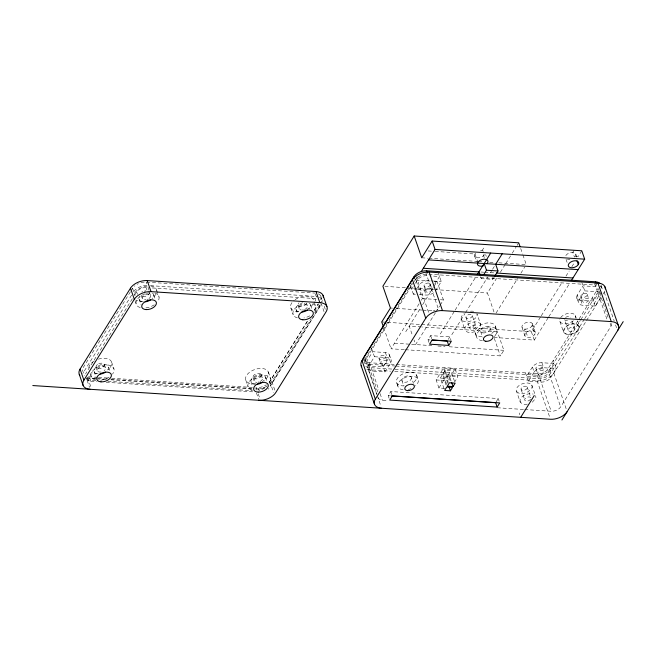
<?xml version="1.0" encoding="UTF-8"?>
<svg xmlns="http://www.w3.org/2000/svg" width="656" height="656" viewBox="0 0 656 656"><rect width="100%" height="100%" fill="white"/><g stroke="black" fill="none" stroke-linecap="round" stroke-linejoin="round"><path stroke-width="0.49" stroke-dasharray="3.28 2.46" d="M130.437 291.772L82.172 369.246L84.337 375.486M130.979 290.911L132.586 288.337A10.701 6.248 -19.1 0 1 134.931 285.762M131.602 295.126L83.337 372.6A10.701 6.248 -19.1 0 0 82.861 373.494M132.332 298.759L86.215 372.78A7.429 4.338 -19.1 0 0 85.674 374.027M134.48 295.315L136.62 291.871A7.429 4.338 -19.1 0 1 146.099 287.558L148.133 287.689M269.132 382.341A10.701 6.248 -19.1 0 0 269.764 381.456L307.844 320.341M314.273 310.009L318.029 303.99M269.124 382.899L307.73 320.923M314.167 310.591L317.922 304.573M270.133 383.735A13.104 7.651 -19.1 0 0 271.879 381.595L311.026 318.759M314.773 312.732L320.136 304.122A7.429 4.338 -19.1 0 1 319.62 307.065L269.214 387.975A7.429 4.338 -19.1 0 1 268.222 389.188M320.677 303.261L322.285 300.678A13.104 7.651 -19.1 0 0 322.867 299.579M412.05 283.343L365.818 357.561L377.84 392.288M364.146 362.424A9.832 5.74 -19.1 0 1 364.867 360.775L413.665 282.449M414.207 281.588L415.273 279.866A9.832 5.74 -19.1 0 1 427.819 274.151L427.236 272.47M421.259 300.284L422.325 298.562L415.937 280.128L418.052 276.734M413.214 286.697L411.648 289.206L416.519 289.526M415.297 283.351L417.388 280.005A7.429 4.338 -19.1 0 1 426.859 275.684L428.811 275.807M371.55 348.352L374.453 356.733L368.721 365.941A7.429 4.338 -19.1 0 0 372.288 371.107L384.941 371.936L390.681 362.727L388.942 357.7A7.429 4.338 -19.1 0 0 385.375 352.526L372.715 351.706L366.975 360.915A7.429 4.338 -19.1 0 0 370.542 366.081L383.202 366.901L388.942 357.7M415.338 294.364L413.395 294.241L414.953 291.723M417.044 288.378L419.127 285.032A7.429 4.338 -19.1 0 1 428.606 280.711L432.501 280.965M404.317 349.648L391.033 348.787L419.118 303.712M434.83 284.04L439.52 276.504L429.787 275.873M405.752 331.723L420.455 308.107M422.595 304.679L433.296 287.508M433.829 286.647L437.035 281.498L434.026 281.301M435.527 290.739L441.267 281.539L438.364 273.158M435.404 312.814L415.609 344.58L414.018 339.964M435.937 311.953L439.684 305.942M440.217 305.089L443.423 299.94L437.035 281.498M389.123 398.331L388.213 395.724L390.82 391.534L498.24 398.528L499.749 402.882M481.947 250.846L484.882 246.123M428.942 342.424L428.04 339.816L430.648 335.626L449.827 336.872L451.033 340.366M440.274 333.97L454.583 311.001M455.125 310.132L476.248 276.233M494.345 276.832L492.779 279.341L481.274 278.595L482.316 276.922M448.261 339.39L449.827 336.872M451.787 334.716L465.006 313.486M465.547 312.617L487.752 276.98M490.458 272.634L492.025 270.124M492.549 269.288L495.674 264.27M493.993 311.977L487.433 293.027L496.6 278.308M500.38 272.248L505.235 264.45M505.776 263.589L511.705 254.061M512.246 253.2L516.559 246.271M517.1 245.401L518.724 242.81M444.694 388.36L438.938 387.991L436.15 379.947L443.538 368.09L455.051 368.836L457.839 376.88L454.665 381.964M443.964 388.532L440.332 378.036L442.464 374.617L446.096 385.113M446.621 384.277L442.98 373.781L445.112 370.369L450.869 370.738L454.829 382.194M472.82 327.196L475.428 323.014M438.938 387.991L446.326 376.134L443.538 368.09M447.736 383.186L446.088 378.414L448.22 374.994L450.533 381.677M451.049 380.841L448.737 374.158L450.869 370.738M448.278 382.481L447.663 380.693L455.051 368.836M496.059 313.084L517.633 278.456M520.872 273.257L524.644 267.197M494.476 336.667L497.461 331.879L422.431 327M405.342 349.714L500.372 355.905L503.841 350.32L497.461 331.879M523.693 331.206L525.013 329.082L527.916 337.463M574.098 250.289L572.786 252.396L574.402 257.054M493.984 337.463L534.263 340.087L531.36 331.706L540.741 316.651M541.274 315.79L562.2 282.203M565.956 276.176L569.17 271.01M571.86 266.705L574.541 262.4M581.774 250.789L578.297 256.373L575.402 256.184M534.263 340.087L548.227 317.668M548.769 316.807L569.72 283.179M496.149 401.874L498.24 398.528M532.41 367.04L526.678 376.241L539.339 377.069A7.429 4.338 -19.1 0 0 548.81 372.747L554.55 363.539L541.889 362.719A7.429 4.338 -19.1 0 0 532.41 367.04L534.156 372.067L528.416 381.275L541.077 382.095A7.429 4.338 -19.1 0 0 550.556 377.782L556.288 368.574L553.385 360.193M600.962 296.865L595.23 306.073L582.569 305.253A7.429 4.338 -19.1 0 1 579.002 300.079L577.264 295.052L582.995 285.844L595.656 286.672A7.429 4.338 -19.1 0 1 597.928 287.197M579.002 300.079L584.742 290.879L581.839 282.49M396.29 364.482L538.174 373.715A7.429 4.338 -19.1 0 0 547.653 369.394L598.059 288.484L608.784 319.447M395.88 366.048L537.223 375.248A9.832 5.74 -19.1 0 0 549.761 369.533L580.33 320.472M580.863 319.611L599.1 290.346M395.01 369.271L538.379 378.602A9.832 5.74 -19.1 0 0 550.925 372.887L584.176 319.521M584.709 318.66L601.331 291.977M394.723 371.427L537.075 380.693A13.104 7.651 -19.1 0 0 553.803 373.075L585.98 321.432M586.513 320.571L600.994 297.324M603.135 293.888L604.209 292.166A13.104 7.651 -19.1 0 0 604.791 291.067M524.743 409.541L551.179 411.263A7.429 4.338 -19.1 0 0 560.659 406.941L611.064 326.032A7.429 4.338 -19.1 0 0 611.515 323.055M475.559 253.265L474.887 254.167A5.461 3.19 -19.1 0 0 477.215 257.767A5.461 3.19 -19.1 0 0 484.005 255.364L484.677 254.462M574.787 256.98L575.476 256.078A5.461 3.19 -19.1 0 0 573.836 252.552L572.655 252.38A5.461 3.19 -19.1 0 0 565.406 256.578M530.688 399.291L528.851 400.677A3.28 1.911 -19.1 0 1 525.472 400.816A3.28 1.911 -19.1 0 1 525.071 398.717L526.161 397.716A3.28 1.911 -19.1 0 1 530.884 397.733L527.17 387.007M532.287 402.235L535.714 398.29A8.298 4.846 -19.1 0 0 535.468 395.748M101.024 371.985L99.95 372.075A4.371 2.55 -19.1 0 1 97.916 368.524L98.654 367.852A4.371 2.55 -19.1 0 1 104.591 366.86A4.371 2.55 -19.1 0 1 104.099 370.689M428.114 250.953L434.231 251.346M435.248 251.412L475.01 254.003L477.912 262.384M421.726 257.792L427.819 258.193M428.835 258.259L477.552 261.424M478.568 261.49L482.627 261.76M489.729 262.22L494.804 262.548M498.863 262.818L526.268 264.598L522.988 255.127M480.873 272.01L483.751 272.199M484.71 272.265L495.551 272.97M428.835 274.216L596.616 285.139L596.033 283.458M433.477 281.03L441.267 281.539M584.742 290.879L597.395 291.699A7.429 4.338 -19.1 0 1 599.666 292.223M415.937 280.128L430.008 281.039M384.924 286.352L433.641 289.526M434.657 289.591L487.433 293.027M417.495 289.591L424.309 290.034A7.429 4.338 -19.1 0 0 432.796 286.926M577.264 295.052A7.429 4.338 -19.1 0 0 580.831 300.218L593.483 301.047L599.223 291.838A7.429 4.338 -19.1 0 0 599.551 291.215M419.233 294.618L426.047 295.061A7.429 4.338 -19.1 0 0 434.543 291.953M422.325 298.562L439.405 299.677M440.406 299.743L443.423 299.94M140.974 282.72A10.701 6.248 -19.1 0 1 146.239 282.113L315.036 293.093M150.454 285.663L316.192 296.446A10.701 6.248 -19.1 0 1 317.389 296.586M152.2 287.951L314.896 298.546A7.429 4.338 -19.1 0 1 317.16 299.062M390.443 308.017L392.468 308.148M396.527 308.41L421.906 310.058M422.915 310.132L433.067 310.788M534.837 326.122L531.926 325.934L534.829 334.314M381.751 321.965L420.553 324.49M421.57 324.556L531.36 331.706M421.414 326.934L409.229 326.139L412.739 336.282M428.04 339.816L430.057 339.947M394.51 343.203L410.59 344.252M411.591 344.318L431.837 345.63M437.921 346.032L445.022 346.491M449.081 346.753L503.841 350.32M374.453 356.733L387.114 357.561A7.429 4.338 -19.1 0 1 390.681 362.727M534.156 372.067A7.429 4.338 -19.1 0 1 543.635 367.745L556.288 368.574M365.482 358.184A7.429 4.338 -19.1 0 0 369.385 362.727L395.273 364.416M363.982 362.62A9.832 5.74 -19.1 0 0 368.426 364.26L394.863 365.982M365.794 366.491A9.832 5.74 -19.1 0 0 369.59 367.614L393.994 369.205M442.98 373.781L448.737 374.158M366.827 369.541A13.104 7.651 -19.1 0 0 368.287 369.705L390.656 371.165M446.326 376.134L457.839 376.88M440.332 378.036L446.088 378.414M436.15 379.947L447.663 380.693M388.213 395.724L390.246 395.855M97.482 377.356L87.314 376.692L91.143 387.753M98.498 377.421L107.65 378.012M111.717 378.282L255.094 387.614M86.912 377.102A7.429 4.338 -19.1 0 0 89.782 377.954L96.899 378.414M97.916 378.479L107.067 379.078M111.135 379.34L254.503 388.672M255.52 388.737L258.571 388.942A7.429 4.338 -19.1 0 0 267.066 385.835M95.514 378.824L86.362 378.225L89.552 387.442M96.53 378.889L106.698 379.553M110.766 379.816L252.101 389.016M95.596 380.505L88.478 380.045A10.701 6.248 -19.1 0 1 86.19 379.652M107.797 381.3L252.183 390.697M86.74 377.987A7.429 4.338 -19.1 0 0 90.938 381.308L97.039 381.702M106.19 382.3L253.634 391.894M378.217 397.536A7.429 4.338 -19.1 0 0 382.382 400.275L388.483 400.677M497.289 407.753L523.726 409.475M567.407 259.194L568.596 259.366A5.461 3.19 -19.1 0 0 569.916 259.3M559.904 321.555L563.619 332.28C565.866 335.478 570.54 334.732 573.68 333.51C580.658 331.321 580.207 324.531 576.575 319.078M516.575 391.534L518.855 393.198A8.298 4.846 -19.1 0 0 524.644 393.19L528.572 391.501L532 387.565A8.298 4.846 -19.1 0 0 527.744 382.997A8.298 4.846 -19.1 0 0 518.183 386.253L517.01 387.598L516.174 390.328L520.29 402.259L522.57 403.932A8.298 4.846 -19.1 0 0 528.359 403.916M579.051 326.229C573.401 317.635 553.557 333.633 569.556 334.511C593.787 328.459 565.693 315.274 563.619 332.28M604.209 292.166L614.221 321.079M615.558 324.933L616.558 327.828M601.06 285.524L601.929 288.041M610.088 323.211L611.064 326.032M594.492 283.318L607.169 319.923M592.327 297.693L595.23 306.073M575.845 254.307L576.813 257.103M587.177 294.347L588.916 299.374M580.945 296.356L582.684 301.383M580.831 300.218L582.569 305.253M566.046 259.3L567.333 263.023M576.813 298.029L578.551 303.056M575.337 315.503L576.263 318.185M571.958 321.046L574.435 328.197A3.28 1.911 -19.1 0 1 570.302 331.354A3.28 1.911 -19.1 0 1 569.269 328.213A3.28 1.911 -19.1 0 1 574.435 328.197M568.235 330.312L564.521 319.579A3.28 1.911 -19.1 0 0 569.006 320.005M520.692 248.493L522.66 254.175M553.803 373.075L566.481 409.697M549.761 369.533L550.925 372.887M532.246 323.638L535.148 332.026M547.653 369.394L560.659 406.941M541.889 362.719L543.635 367.745M542.127 366.507L543.865 371.534M538.174 373.715L551.179 411.263M522.086 327.606L524.989 335.987M535.96 368.721L537.699 373.756M537.223 375.248L538.379 378.602M537.075 380.693L550.097 418.282M531.754 385.023L535.165 394.855M485.637 254.553L486.276 256.414M525.513 372.895L528.416 381.275M492.123 277.422L492.779 279.341M483.234 254.569L484.841 259.227M521.159 389.549L524.874 400.275M474.575 255.938L476.51 261.523M480.61 276.676L481.274 278.595M495.444 326.327L496.838 330.345M494.304 338.381L500.372 355.905M489.983 327.926L491.918 333.51M519.191 412.952L519.79 414.699M480.692 324.548A8.298 4.846 -19.1 0 0 467.613 324.523A8.298 4.846 -19.1 0 0 470.163 332.518A8.298 4.846 -19.1 0 0 480.692 324.548L476.969 313.822A8.298 4.846 -19.1 0 1 466.449 321.793A8.298 4.846 -19.1 0 1 463.899 313.798M480.627 331.551L482.562 337.135M472.254 315.585A3.28 1.911 -19.1 0 1 467.802 318.562A3.28 1.911 -19.1 0 1 467.269 315.257A3.28 1.911 -19.1 0 1 472.254 315.585L475.969 326.311A3.28 1.911 -19.1 0 1 471.516 329.287A3.28 1.911 -19.1 0 1 470.983 325.991A3.28 1.911 -19.1 0 1 475.969 326.311M475.157 333.15L476.551 337.176M465.965 317.348L469.68 328.082M461.242 319.119L464.956 329.845M430.156 283.851L431.894 288.878M425.703 272.33L438.38 308.935M424.161 286.426L425.908 291.453M424.309 290.034L426.047 295.061M416.224 276.652L428.901 313.256M414.699 278.185L415.273 279.866M445.112 370.369L448.745 380.865M430.648 335.626L432.156 339.988M410.492 285.86L413.395 294.241M416.585 375.068L417.97 379.086M411.509 377.758A5.027 2.936 -19.1 0 1 404.588 382.259A5.027 2.936 -19.1 0 1 403.94 377.143A5.027 2.936 -19.1 0 1 411.509 377.758L413.436 383.35M383.735 327.713L391.033 348.787M401.849 380.349L403.784 385.933M389.393 354.724L391.132 359.75M396.773 383.047L398.167 387.065M385.375 352.526L387.114 357.561M385.285 356.52A3.28 1.911 -19.1 0 1 380.833 359.496A3.28 1.911 -19.1 0 1 380.3 356.192A3.28 1.911 -19.1 0 1 385.285 356.52L387.024 361.546A3.28 1.911 -19.1 0 1 382.579 364.523A3.28 1.911 -19.1 0 1 382.038 361.218A3.28 1.911 -19.1 0 1 387.024 361.546M382.038 363.555L384.941 371.936M390.82 391.534L392.329 395.896M378.996 358.283L380.734 363.309M369.385 362.727L378.799 389.926M380.103 393.69L382.382 400.275M368.426 364.26L369.59 367.614M365.367 360.538L377.061 394.322M368.287 369.705L376.962 394.764M377.298 395.732L380.964 406.335M363.998 358.258L364.867 360.775M320.825 296.258L321.989 299.612M324.203 306.213L325.474 309.903M324.007 311.608L321.333 303.9L270.928 384.81A10.701 6.248 -19.1 0 1 270.288 385.695M315.323 293.937L317.201 299.341M318.455 303.712L319.62 307.065M314.896 298.546L315.766 301.055M314.101 301.727L315.766 306.516M310.641 305.212L311.977 309.066M306.459 303.064L307.328 305.573M298.103 305.516L299.267 308.869M295.954 309.23L297.619 314.052M290.829 307.926L293.15 314.634M271.879 381.595L275.069 390.812M268.419 372.059L270.739 378.766M269.764 381.456L273.593 392.518M265.582 377.266L266.918 381.12M261.236 374.691L262.4 378.045M258.571 388.942L259.153 390.615M252.995 377.577L254.151 380.931M256.98 390.197L256.111 387.68A10.701 6.248 -19.1 0 0 266.377 384.793M258.267 393.92L259.94 398.741M256.43 392.903L258.661 399.356M250.969 381.702L252.642 386.523M245.811 380.209L248.14 386.909M156.759 290.411L159.08 297.119M153.734 294.946L155.398 299.767M146.239 282.113L146.821 283.786M149.068 290.28L147.403 285.458A10.701 6.248 -19.1 0 0 133.742 291.682M149.404 292.363L150.568 295.717M146.099 287.558L146.969 290.067M142.229 298.3L141.065 294.946A4.371 2.55 -19.1 0 0 145.279 296.291A4.371 2.55 -19.1 0 0 149.412 293.052M136.62 291.871L137.489 294.388M139.064 299.07L141.065 304.851M132.586 288.337L135.079 295.544M135.038 300.727L136.03 303.605M111.643 362.235L113.964 368.943M108.707 367.204L110.044 371.066M104.361 364.539L105.518 367.893M96.071 367.294L97.227 370.648M94.038 371.337L96.038 377.118M90.11 373.428L91.102 376.306M89.782 377.954L90.938 381.308M520.29 402.259L520.036 399.717L521.897 396.987A8.298 4.846 -19.1 0 1 533.189 394.084M560.667 317.57A8.298 4.846 -19.1 0 1 570.63 313.207A8.298 4.846 -19.1 0 1 575.361 318.094M573.319 320.8A8.298 4.846 -19.1 0 1 563.668 323.761A8.298 4.846 -19.1 0 1 559.88 318.955M565.554 317.479A3.28 1.911 -19.1 0 1 570.72 317.471M470.418 311.223A8.298 4.846 -19.1 0 1 473.632 311.329M433.231 310.969A7.429 4.338 -19.1 0 1 435.051 310.304M436.912 309.927A7.429 4.338 -19.1 0 1 437.831 309.862M480.389 250.895A5.461 3.19 -19.1 0 1 481.725 250.813L482.923 250.969A5.461 3.19 -19.1 0 1 484.612 251.945M600.404 286.262A9.832 5.74 -19.1 0 1 601.773 291.149M141.786 291.994A7.429 4.338 -19.1 0 1 142.68 291.625M144.541 291.108A7.429 4.338 -19.1 0 1 145.468 290.961M312.994 303.785A12.013 7.011 -19.1 0 1 314.732 311.674M309.812 315.848A12.013 7.011 -19.1 0 1 303.958 317.947M297.414 317.889A12.013 7.011 -19.1 0 1 293.568 310.485A12.013 7.011 -19.1 0 1 304.958 303.203M252.412 390.164A12.013 7.011 -19.1 0 1 249.838 380.882A12.013 7.011 -19.1 0 1 265.344 375.289A12.013 7.011 -19.1 0 1 269.723 383.924M264.811 388.098A12.013 7.011 -19.1 0 1 258.964 390.205M95.776 380.013A12.013 7.011 -19.1 0 1 92.939 370.656A12.013 7.011 -19.1 0 1 108.74 365.121A12.013 7.011 -19.1 0 1 112.488 374.158M109.06 377.2A12.013 7.011 -19.1 0 1 99.392 380.316M154.906 293.125A12.013 7.011 -19.1 0 1 158.104 301.047M154.299 304.794A12.013 7.011 -19.1 0 1 145.673 307.951M140.212 307.598A12.013 7.011 -19.1 0 1 136.366 300.932A12.013 7.011 -19.1 0 1 145.673 293.601M146.419 293.371A12.013 7.011 -19.1 0 1 149.445 292.773M319.472 297.201A10.701 6.248 -19.1 0 1 322.121 302.104M266.32 386.532A13.104 7.651 -19.1 0 1 255.151 389.213M137.12 284.294A10.701 6.248 -19.1 0 1 138.35 283.679M318.308 293.847A10.701 6.248 -19.1 0 1 320.653 299.644M482.431 340.595A10.701 6.248 -19.1 0 1 477.568 332.748A10.701 6.248 -19.1 0 1 492.025 327.041A10.701 6.248 -19.1 0 1 495.206 335.552M403.112 389.844A10.701 6.248 -19.1 0 1 399.488 381.366A10.701 6.248 -19.1 0 1 414.526 376.61A10.701 6.248 -19.1 0 1 415.527 385.917M410.959 388.664A10.701 6.248 -19.1 0 1 408.303 389.5M600.97 285.409A9.832 5.74 -19.1 0 1 600.888 286.975M304.515 309.484A4.371 2.55 -19.1 0 0 306.368 308.361L307.008 307.656A4.371 2.55 -19.1 0 0 304.261 304.433L303.17 304.605A4.371 2.55 -19.1 0 0 299.193 307.516A4.371 2.55 -19.1 0 0 301.301 309.993M303.425 309.837A4.371 2.55 -19.1 0 1 302.334 310.009M306.237 303.572A4.371 2.55 -19.1 0 1 305.844 304.31L305.204 305.007A4.371 2.55 -19.1 0 1 299.251 306.426A4.371 2.55 -19.1 0 1 299.07 302.736M260.17 381.431A4.371 2.55 -19.1 0 0 262.277 379.43L262.482 378.709A4.371 2.55 -19.1 0 0 256.89 377.29A4.371 2.55 -19.1 0 0 255.135 381.931L255.971 382.202A4.371 2.55 -19.1 0 0 256.955 382.284M259.136 381.882A4.371 2.55 -19.1 0 1 258.038 382.177M148.994 298.521A4.371 2.55 -19.1 0 0 148.92 294.339A4.371 2.55 -19.1 0 0 142.483 296.881L142.213 297.611A4.371 2.55 -19.1 0 0 145.894 299.743M148.051 299.079A4.371 2.55 -19.1 0 1 146.993 299.497M144.64 291.166A4.371 2.55 -19.1 0 1 145.739 290.92M98.351 359.152A12.013 7.011 -19.1 0 1 110.774 360.611A12.013 7.011 -19.1 0 1 107.543 369.943M98.064 373.535A12.013 7.011 -19.1 0 1 91.25 372.485M88.691 367.721A12.013 7.011 -19.1 0 1 95.456 360.333M150.913 286.073A12.013 7.011 -19.1 0 1 156.661 292.33M155.784 294.339A12.013 7.011 -19.1 0 1 151.979 298.086M143.344 301.243A12.013 7.011 -19.1 0 1 135.817 299.956M134.685 292.97A12.013 7.011 -19.1 0 1 147.124 286.065M255.643 383.67A12.013 7.011 -19.1 0 1 246.672 375.273A12.013 7.011 -19.1 0 1 265.163 369.139A12.013 7.011 -19.1 0 1 262.49 381.39M313.183 303.63A12.013 7.011 -19.1 0 1 307.492 309.14M298.66 311.567A12.013 7.011 -19.1 0 1 294.306 300.227M295.077 299.653A12.013 7.011 -19.1 0 1 313.445 299.808M96.703 373.871A7.642 4.461 -19.1 0 1 95.292 367.991A7.642 4.461 -19.1 0 1 104.993 364.449A7.642 4.461 -19.1 0 1 108.084 369.705M152.389 293.002A7.642 4.461 -19.1 0 1 152.094 298.693M141.721 301.612A7.642 4.461 -19.1 0 1 139.679 296.569M255.479 384.383A7.642 4.461 -19.1 0 1 251.724 378.799A7.642 4.461 -19.1 0 1 262.22 374.707A7.642 4.461 -19.1 0 1 264.138 381.005M309.337 303.244A7.642 4.461 -19.1 0 1 308.943 308.96M298.554 311.805A7.642 4.461 -19.1 0 1 296.266 307.369A7.642 4.461 -19.1 0 1 302.662 302.752M481.873 336.602A10.701 6.248 -19.1 0 1 476.313 328.525A10.701 6.248 -19.1 0 1 491.861 323.293A10.701 6.248 -19.1 0 1 492.016 333.182M404.227 385.884A10.701 6.248 -19.1 0 1 397.487 378.127A10.701 6.248 -19.1 0 1 413.362 372.649A10.701 6.248 -19.1 0 1 412.78 382.94M261.318 375.355L261.113 376.085A4.371 2.55 -19.1 0 1 254.807 378.848L253.97 378.586A4.371 2.55 -19.1 0 1 255.725 373.945A4.371 2.55 -19.1 0 1 261.318 375.355M424.334 284.876L424.063 285.426A3.28 1.911 -19.1 0 0 426.261 287.238A3.28 1.911 -19.1 0 0 430.098 285.221A3.28 1.911 -19.1 0 0 428.565 283.056L427.786 283.056A3.28 1.911 -19.1 0 0 424.334 284.876M426.072 289.903L425.801 290.452A3.28 1.911 -19.1 0 0 428.007 292.264A3.28 1.911 -19.1 0 0 431.837 290.247A3.28 1.911 -19.1 0 0 430.311 288.082L429.532 288.082A3.28 1.911 -19.1 0 0 426.072 289.903M527.252 388.016L526.973 388.565A3.28 1.911 -19.1 0 1 522.725 390.361A3.28 1.911 -19.1 0 1 521.348 387.991L521.823 387.458A3.28 1.911 -19.1 0 1 525.604 386.195A3.28 1.911 -19.1 0 1 527.252 388.016M532.254 325.351L531.737 326.262A5.461 3.19 -19.1 0 1 525.825 329.115L524.554 329.066A5.461 3.19 -19.1 0 1 522.291 325.442A5.461 3.19 -19.1 0 1 528.506 322.137L529.777 322.178A5.461 3.19 -19.1 0 1 532.254 325.351M535.157 333.732L534.64 334.642A5.461 3.19 -19.1 0 1 528.728 337.496L527.457 337.446A5.461 3.19 -19.1 0 1 525.194 333.822A5.461 3.19 -19.1 0 1 531.409 330.517L532.68 330.558A5.461 3.19 -19.1 0 1 535.157 333.732M542.053 367.549L541.708 368.09A3.28 1.911 -19.1 0 1 538.1 369.713L537.346 369.656A3.28 1.911 -19.1 0 1 536.239 367.319A3.28 1.911 -19.1 0 1 540.241 365.515A3.28 1.911 -19.1 0 1 542.053 367.549M543.799 372.575L543.447 373.116A3.28 1.911 -19.1 0 1 539.839 374.74L539.093 374.691A3.28 1.911 -19.1 0 1 537.977 372.346A3.28 1.911 -19.1 0 1 541.987 370.542A3.28 1.911 -19.1 0 1 543.799 372.575M587.013 295.405L586.628 295.946A3.28 1.911 -19.1 0 1 582.454 297.414A3.28 1.911 -19.1 0 1 581.216 295.118A3.28 1.911 -19.1 0 1 585.177 293.248L585.898 293.339A3.28 1.911 -19.1 0 1 587.013 295.405M588.76 300.432L588.366 300.973A3.28 1.911 -19.1 0 1 584.193 302.441A3.28 1.911 -19.1 0 1 582.954 300.145A3.28 1.911 -19.1 0 1 586.915 298.283L587.645 298.365A3.28 1.911 -19.1 0 1 588.76 300.432M97.49 364.498L96.752 365.171A4.371 2.55 -19.1 0 0 98.785 368.721L99.868 368.631A4.371 2.55 -19.1 0 0 104.222 364.236A4.371 2.55 -19.1 0 0 97.49 364.498M482.882 332.904A5.027 2.936 -19.1 0 0 490.147 328.672A5.027 2.936 -19.1 0 0 482.882 327.639A5.027 2.936 -19.1 0 0 482.882 332.904"/><path stroke-width="0.98" d="M79.745 375.248A13.104 7.651 -19.1 0 1 80.065 369.107L130.47 288.197A13.104 7.651 -19.1 0 1 147.198 280.571L315.995 291.559A13.104 7.651 -19.1 0 1 323.408 297.422M90.192 389.287A13.104 7.651 -19.1 0 1 83.894 380.168L134.308 299.259A13.104 7.651 -19.1 0 1 151.028 291.641L319.825 302.629A13.104 7.651 -19.1 0 1 326.114 311.748L275.709 392.657A13.104 7.651 -19.1 0 1 258.981 400.275M520.036 246.599L518.724 242.81L414.182 236.004L382.891 286.221L390.443 308.017L381.751 321.965L383.407 326.754M571.327 280.596L584.676 259.169L581.774 250.789L432.156 241.055L421.726 257.792L414.182 236.004M599.896 283.425A9.832 5.74 -19.1 0 0 595.451 281.785L426.654 270.797A9.832 5.74 -19.1 0 0 414.116 276.512L363.703 357.422A9.832 5.74 -19.1 0 0 362.907 360.636M361.669 366.729A13.104 7.651 -19.1 0 1 361.989 360.587L412.403 279.677A13.104 7.651 -19.1 0 1 429.122 272.06L597.919 283.039A13.104 7.651 -19.1 0 1 605.332 288.902M421.218 271.658L435.059 249.436L432.156 241.055M381.636 408.262A13.104 7.651 -19.1 0 1 375.339 399.143L425.752 318.234A13.104 7.651 -19.1 0 1 442.472 310.608L611.269 321.596A13.104 7.651 -19.1 0 1 617.558 330.714M477.33 274.495L490.688 253.052M483.882 274.405L486.49 270.223L484.169 263.515M502.193 253.806L495.674 264.27L497.994 270.969L494.87 275.996M448.729 345.417L451.336 341.235L432.156 339.988L429.549 344.17L448.729 345.417L447.22 341.063L432.074 340.079M450.385 390.82L452.509 387.401L446.761 387.024L444.629 390.443L450.385 390.82L449.065 386.999M453.034 386.564L455.166 383.145L449.409 382.768L447.277 386.187L453.034 386.564L451.713 382.743M497.141 407.073L499.749 402.882L392.329 395.896L389.73 400.078L497.141 407.073L495.633 402.71L391.255 395.921M520.7 417.314L534.255 395.552M561.938 419.996L623.2 321.661M486.908 263.745L487.58 262.843A5.461 3.19 -19.1 0 0 486.809 259.735L484.628 259.194A5.461 3.19 -19.1 0 0 478.462 261.646L477.453 263.458A5.461 3.19 -19.1 0 0 482.07 266.115L483.447 265.795M435.059 249.436L584.676 259.169M428.54 259.899L578.157 269.632M486.49 270.223L497.994 270.969M423.325 268.263L478.954 271.887L479.946 274.757M496.567 273.035L572.942 278.005M32.8 385.556L550.425 419.25A13.104 7.651 -19.1 0 0 567.153 411.632M605.004 286.91L618.354 325.466M597.919 283.039L611.269 321.596M595.451 281.785L596.033 283.458M577.009 260.842L578.305 264.565M429.122 272.06L442.472 310.608M426.654 270.797L427.236 272.47M414.116 276.512L414.699 278.185M412.403 279.677L425.752 318.234M361.989 360.587L375.339 399.143M361.194 365.835L374.543 404.391M323.08 295.43L326.909 306.491M315.995 291.559L319.825 302.629M147.198 280.571L151.028 291.641M130.47 288.197L134.308 299.259M80.065 369.107L83.894 380.168M79.269 374.355L83.099 385.416M105.665 372.091A7.642 4.461 -19.1 0 1 100.171 374.1M150.691 299.825A7.642 4.461 -19.1 0 1 145.197 301.842M262.777 382.161A7.642 4.461 -19.1 0 1 257.341 384.285M307.516 310.091A7.642 4.461 -19.1 0 1 302.014 312.059M578.379 264.458L577.69 265.36A5.461 3.19 -19.1 0 1 571.499 267.746L570.31 267.574A5.461 3.19 -19.1 0 1 568.973 263.589A5.461 3.19 -19.1 0 1 575.55 260.76L576.739 260.932A5.461 3.19 -19.1 0 1 578.379 264.458M407.491 390.64A5.027 2.936 -19.1 0 0 414.403 386.138A5.027 2.936 -19.1 0 0 406.843 385.531A5.027 2.936 -19.1 0 0 407.491 390.64M485.784 341.284A5.027 2.936 -19.1 0 0 493.05 337.053A5.027 2.936 -19.1 0 0 485.784 336.02A5.027 2.936 -19.1 0 0 485.784 341.284M302.851 319.808A7.642 4.461 -19.1 0 0 313.314 312.92A7.642 4.461 -19.1 0 0 301.744 312.067A7.642 4.461 -19.1 0 0 302.851 319.808M258.144 392.091A7.642 4.461 -19.1 0 0 268.247 384.974A7.642 4.461 -19.1 0 0 256.439 384.523A7.642 4.461 -19.1 0 0 258.144 392.091M100.999 381.866A7.642 4.461 -19.1 0 0 111.381 374.92A7.642 4.461 -19.1 0 0 99.753 374.166A7.642 4.461 -19.1 0 0 100.999 381.866M146.026 309.599A7.642 4.461 -19.1 0 0 156.399 302.654A7.642 4.461 -19.1 0 0 144.771 301.899A7.642 4.461 -19.1 0 0 146.026 309.599"/></g></svg>
